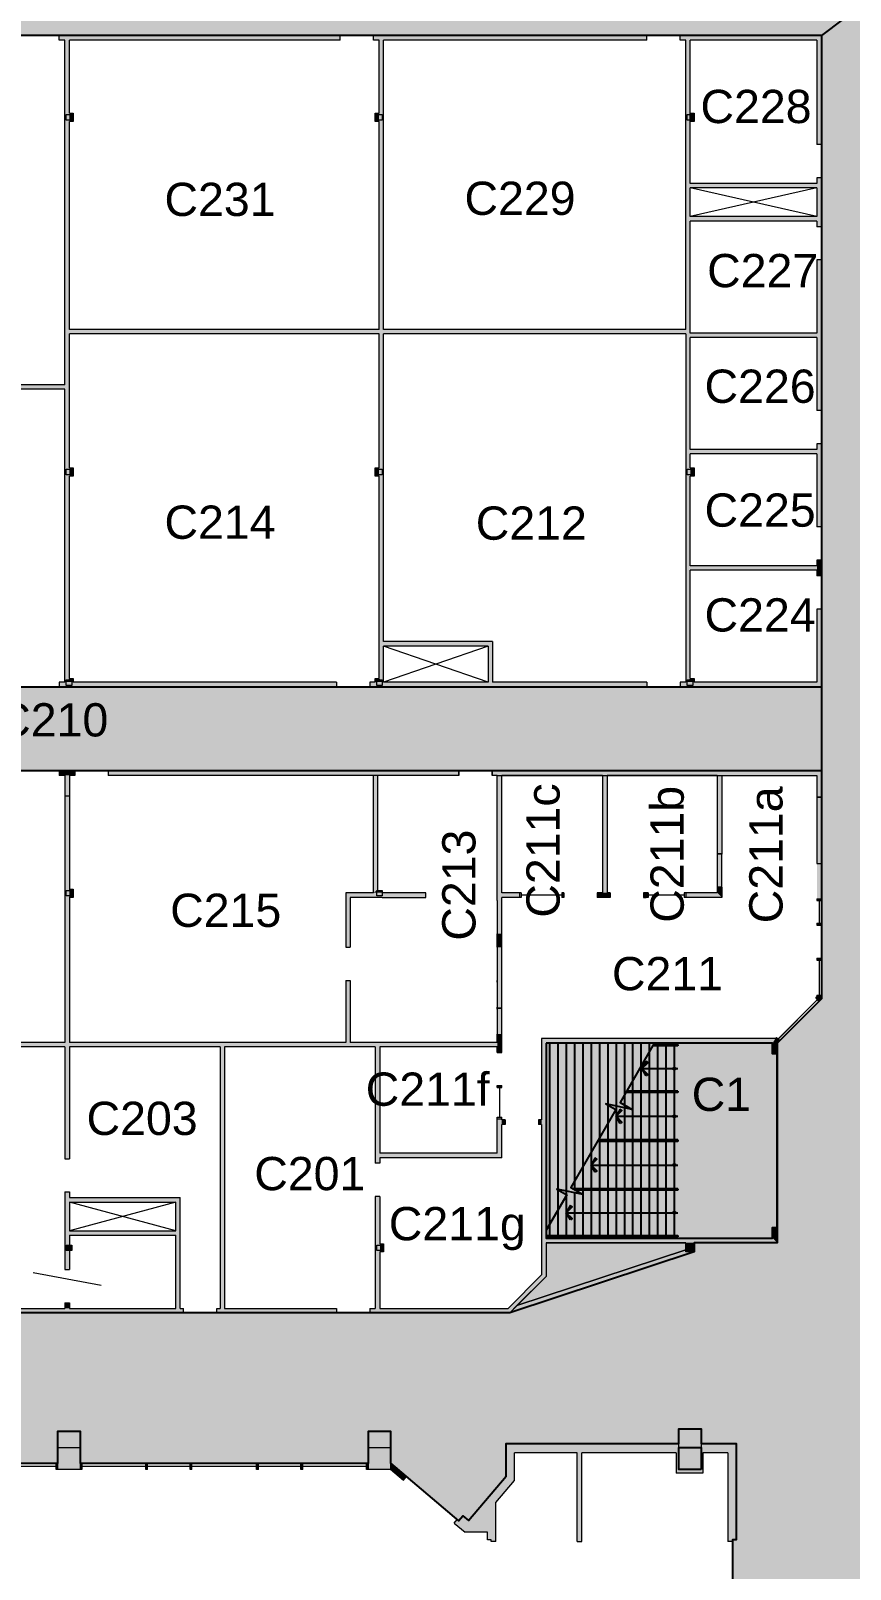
# Model space of a CAD drawing. Extents: x 674 to 9317, y -1087 to 3542.
# Drawn here: x 3270 to 4157, y 650 to 2316 of the extents above; entities that cross this region are included whole.
import ezdxf

# ---------------------------------------------------------------- set-up
doc = ezdxf.new("R2010")
doc.units = 0
doc.header["$LTSCALE"] = 0.004
doc.header["$MEASUREMENT"] = 0
for name, color, linetype in [('CORRIDOR HATCH', 253, 'CONTINUOUS'), ('SOLID', 7, 'CONTINUOUS'), ('STAIR', 252, 'CONTINUOUS')]:
    doc.layers.add(name, color=color, linetype=linetype)
doc.layers.add('Room Number', color=7, linetype='CONTINUOUS', lineweight=9)
doc.layers.add('WALL', color=7, linetype='CONTINUOUS', lineweight=0)
doc.styles.add('style1', font='arial.ttf')

msp = doc.modelspace()

# ---------------------------------------------------------------- hatches: boundary and pattern name
at = {"layer": 'CORRIDOR HATCH'}
h = msp.add_hatch(color=256, dxfattribs=at)
h.dxf.hatch_style = 1
h.paths.add_polyline_path([(2231.1, 2606.9), (2231.1, 2457.7), (2623.6, 2457.7), (2623.6, 2472.4), (2636.2, 2472.4), (2636.2, 2600.4), (2623.6, 2600.4), (2623.6, 2606.9)])
h.paths.add_polyline_path([(953.3, 1816.2), (958.8, 1818.6), (960.7, 1814.1), (993.8, 1828.3), (991.9, 1832.7), (1132.6, 1893), (1137.4, 1895), (1123.4, 1930.1), (1108.4, 1973.6), (936.2, 1973.6), (898, 1973.6), (916.1, 1909.4)])
h.paths.add_polyline_path([(1791.5, 1230.9), (1791.5, 1226), (1787.5, 1226), (1787.5, 1036.4), (1892.1, 1036.4), (1892.1, 1226), (1827.5, 1226), (1827.5, 1230.9)])
h.paths.add_polyline_path([(2220.7, 1025), (2220.7, 1003.4), (2225.1, 1003.4), (2225.1, 992.4), (2220.7, 992.4), (2220.7, 798.4), (2225.1, 798.4), (2225.1, 794), (2383.1, 794), (2383.1, 797.4), (2392.1, 797.4), (2392.1, 794), (2536.1, 794), (2536.1, 814.5), (2540.9, 814.5), (2540.9, 914.5), (2536.1, 914.5), (2536.1, 935), (2366.1, 935), (2366.1, 1025)])
h.paths.add_polyline_path([(3828, 1219.5), (3828, 1008.4), (4073.1, 1008.4), (4073.1, 1019.9), (4078, 1019.9), (4078, 1207.9), (4073.1, 1207.9), (4073.1, 1219.5)])
h.paths.add_polyline_path([(4403.6, 2785.9), (4403.6, 2617.9), (4655.6, 2617.9), (4655.6, 2659.9), (4667.6, 2659.9), (4667.6, 2731.9), (4655.6, 2731.9), (4655.6, 2785.9)])
h.paths.add_polyline_path([(5211.2, -706.1), (5211.2, -712.1), (5201.2, -712.1), (5201.2, -962.1), (5255.2, -962.1), (5255.2, -712.1), (5247.2, -712.1), (5247.2, -706.1)])
h.paths.add_polyline_path([(5585.6, 613.9), (5585.6, 601.9), (5401.6, 601.9), (5401.6, 437.9), (5663.6, 437.9), (5663.6, 601.9), (5657.6, 601.9), (5657.6, 613.9)])
edge = h.paths.add_edge_path()
edge.add_arc((5687.6, 1657.9), 71.8, 270, 450)
edge.add_line((5687.6, 1729.7), (5587.9, 1729.9))
edge.add_line((5587.9, 1729.9), (5587.9, 1727.3))
edge.add_line((5587.9, 1727.3), (5577.4, 1727.3))
edge.add_line((5577.4, 1727.3), (5577.4, 1725.8))
edge.add_line((5577.4, 1725.8), (5578.9, 1725.8))
edge.add_line((5578.9, 1725.8), (5578.9, 1659.9))
edge.add_line((5578.9, 1659.9), (5587.9, 1659.9))
edge.add_line((5587.9, 1659.9), (5587.9, 1585.9))
edge.add_line((5587.9, 1585.9), (5681.6, 1585.9))
edge.add_line((5681.6, 1585.9), (5687.6, 1586.1))
h.paths.add_polyline_path([(6335.6, 2785.9), (6335.6, 2617.9), (6527.6, 2617.9), (6527.6, 2605.9), (6599.6, 2605.9), (6599.6, 2617.9), (6605.6, 2617.9), (6605.6, 2785.9)])
h.paths.add_polyline_path([(7421.6, 613.9), (7421.6, 601.9), (7415.6, 601.9), (7415.6, 433.9), (7679.6, 433.9), (7679.6, 601.9), (7493.6, 601.9), (7493.6, 613.9)])
h.paths.add_polyline_path([(8765, 2446.3), (8765, 2440), (8757.8, 2440), (8757.8, 2403.5), (8765, 2403.5), (8765, 2203.3), (8920.7, 2203.3), (8920.7, 2446.3)])
h = msp.add_hatch(color=256, dxfattribs=at)
h.dxf.hatch_style = 1
h.paths.add_polyline_path([(2622, 2445), (2636.2, 2445), (2636.2, 2617.9), (2745.1, 2617.9), (2745.1, 2401.5), (2987.6, 2401.5), (2987.6, 2454.9), (3143.8, 2454.9), (3143.8, 2406.9), (4050.1, 2406.9), (4050.1, 2454.9), (4102.6, 2454.9), (4102.6, 2565.9), (4208.7, 2608.9), (4307.6, 2608.9), (4307.6, 2605.9), (4283.6, 2461.9), (4283.6, 2437.9), (4294.6, 2437.9), (4126, 2310.4), (2713.1, 2310.4), (2713.1, 1605.5), (4126, 1605.4), (4126, 1514.4), (2713.1, 1514.4), (2713.1, 1371.5), (2749.1, 1371.5), (2749.1, 1316.4), (2713.1, 1316.4), (2713.1, 1213.5), (2749.1, 1213.5), (2749.1, 1198.4), (2749.1, 1158.4), (2713.1, 1158.4), (2713.1, 927.5), (2651.6, 781.9), (2621.1, 781.9), (2621.1, 797.4), (2612.1, 797.4), (2612.1, 794), (2540.9, 794), (2540.9, 937.2), (2618.1, 993.4), (2621.1, 993.4), (2621.1, 1002.4), (2618.1, 1002.4), (2618.1, 1151.9), (2624.1, 1151.9), (2624.1, 1167.4), (2615.1, 1167.4), (2615.1, 1279.9), (2622, 1376.4)])
h = msp.add_hatch(color=256, dxfattribs=at)
h.dxf.hatch_style = 1
h.paths.add_polyline_path([(4294.6, 2437.9), (4126, 2310.4), (4126, 1374.8), (4126, 1267.5), (4078, 1219.5), (4078, 1207.9), (4078, 1003.5), (3988.1, 1003.5), (3988.1, 993.4), (3788.5, 927.5), (2713.1, 927.5), (2651.6, 781.9), (2651.6, 764.9), (2963.6, 764.9), (2963.6, 799.4), (2987.6, 799.4), (2987.6, 764.9), (3299.6, 764.9), (3299.6, 799.4), (3323.6, 799.4), (3323.6, 764.9), (3635.6, 764.9), (3635.6, 799.4), (3659.6, 799.4), (3659.6, 764.8), (3733.2, 702.4), (3737.7, 707.8), (3743.8, 702.6), (3784.6, 750.6), (3784.6, 785.9), (3971.6, 785.9), (3971.6, 801.9), (3995.6, 801.9), (3995.6, 785.9), (4033.6, 785.9), (4033.6, 681.9), (4029.6, 681.9), (4029.6, 613.9), (4067.6, 613.9), (4067.6, 610.9), (4211.6, 610.9), (4211.6, 613.9), (4316.6, 613.9), (4316.6, 757.9), (4307.6, 757.9), (4307.6, 781.9), (4294.6, 781.9), (4294.6, 1093.9), (4307.6, 1093.9), (4307.6, 1117.9), (4342.6, 1117.9), (4342.6, 1429.9), (4307.6, 1429.9), (4307.6, 1453.9), (4294.6, 1453.9), (4294.6, 1765.9), (4307.6, 1765.9), (4307.6, 1789.9), (4342.6, 1789.9), (4342.6, 2101.9), (4307.6, 2101.9), (4307.6, 2125.9), (4294.6, 2125.9)])
at = {"layer": 'SOLID'}
for points in [[(3733.4, 1514.4), (3354, 1514.4), (3354, 1509.5), (3641.1, 1509.5), (3733.4, 1509.5)], [(3697.6, 1382.4), (3650.6, 1382.4), (3650.6, 1378.9), (3644.6, 1378.9), (3644.6, 1384.9), (3646, 1384.9), (3646, 1509.5), (3641.1, 1509.5), (3641.1, 1382.3), (3611.1, 1382.3), (3611.1, 1323.4), (3616, 1323.4), (3616, 1377.4), (3650.6, 1377.4), (3697.6, 1377.4)], [(4125.9, 1514.4), (3769.4, 1514.4), (3769.4, 1509.5), (3775.1, 1509.5), (4018, 1509.5), (4018, 1509.5), (4121.2, 1509.5)], [(4126, 1486), (4121.1, 1486), (4121.1, 1414), (4126, 1414)], [(4018, 1424.3), (4013.1, 1424.3), (4013.1, 1388.3), (4018, 1388.3)], [(3780, 1373.9), (3775.1, 1373.9), (3775.1, 1337.9), (3780, 1337.9)], [(3936.3, 1382.3), (3933.3, 1382.3), (3933.3, 1377.4), (3936.3, 1377.4)], [(3780, 1323.4), (3775.1, 1323.4), (3775.1, 1287.4), (3780, 1287.4)], [(3979.1, 995.7), (3979.1, 1003.5), (3828, 1003.5), (3828, 967), (3796.4, 935.3)], [(3988.1, 993.4), (3979.1, 993.4), (3979.1, 995.7), (3796.4, 935.3), (3788.5, 927.5)], [(3995.6, 801.9), (3971.6, 801.9), (3971.6, 781.9), (3995.6, 781.9)], [(3323.6, 781.9), (3323.6, 799.4), (3299.6, 799.4), (3299.6, 781.9)], [(3659.6, 799.4), (3635.6, 799.4), (3635.6, 781.9), (3659.6, 781.9)], [(3773.6, 722.3), (3793.6, 745.9), (3793.6, 775.9), (3861.6, 775.9), (3861.6, 679.9), (3866.6, 679.9), (3866.6, 775.9), (3968.6, 775.9), (3968.6, 753.9), (3997.6, 753.9), (3997.6, 775.9), (4024.6, 775.9), (4024.6, 679.9), (4029.6, 679.9), (4029.6, 681.9), (4033.6, 681.9), (4033.6, 785.9), (3995.6, 785.9), (3995.6, 781.9), (3995.6, 757.9), (3971.6, 757.9), (3971.6, 781.9), (3971.6, 785.9), (3784.6, 785.9), (3784.6, 750.6), (3743.8, 702.6), (3737.7, 707.8), (3733.2, 702.4), (3731.7, 703.7), (3728.4, 699.9), (3740.2, 689.9), (3764.6, 689.9), (3764.6, 681.9), (3768.6, 681.9), (3768.6, 679.9), (3773.6, 679.9)], [(3659.6, 764.8), (3659.6, 758.3), (3673.5, 746.5), (3676.7, 750.3)]]:
    msp.add_hatch(color=256, dxfattribs=at).paths.add_polyline_path(points)
at = {"layer": 'WALL'}
msp.add_hatch(color=256, dxfattribs=at).paths.add_polyline_path([(3780, 1171.5), (3780, 1173.5), (3775.1, 1173.5), (3775.1, 1171.5)])

# ---------------------------------------------------------------- linework, layer by layer
at = {"layer": 'CORRIDOR HATCH'}
for points in [[(4294.6, 2437.9), (4126, 2310.4), (2713.1, 2310.4)], [(4294.6, 2437.9), (4126, 2310.4), (4126, 1374.8), (4126, 1267.5), (4078, 1219.5), (4078, 1207.9), (4078, 1003.5), (3988.1, 1003.5), (3988.1, 993.4), (3788.5, 927.5), (2713.1, 927.5)], [(2713.1, 1605.5), (4126, 1605.4), (4126, 1514.4), (2713.1, 1514.4)], [(2987.6, 764.9), (3299.6, 764.9), (3299.6, 799.4), (3323.6, 799.4), (3323.6, 764.9), (3635.6, 764.9), (3635.6, 799.4), (3659.6, 799.4), (3659.6, 764.8), (3733.2, 702.4), (3737.7, 707.8), (3743.8, 702.6), (3784.6, 750.6), (3784.6, 785.9), (3971.6, 785.9), (3971.6, 801.9), (3995.6, 801.9), (3995.6, 785.9), (4033.6, 785.9), (4033.6, 681.9), (4029.6, 681.9), (4029.6, 613.9)]]:
    msp.add_lwpolyline(points, dxfattribs=at)
msp.add_lwpolyline([(3828, 1219.5), (3828, 1008.4), (4073.1, 1008.4), (4073.1, 1019.9), (4078, 1019.9), (4078, 1207.9), (4073.1, 1207.9), (4073.1, 1219.5)], close=True, dxfattribs=at)
at = {"layer": 'Room Number'}
msp.add_lwpolyline([(3346.5, 957), (3272.7, 971)], dxfattribs=at)
at = {"layer": 'SOLID'}
msp.add_line((3936.3, 1382.3), (3936.3, 1377.4), dxfattribs=at)
msp.add_lwpolyline([(3995.6, 757.9), (3971.6, 757.9), (3971.6, 781.9), (3995.6, 781.9)], close=True, dxfattribs=at)
for points in [[(3301.1, 2310.4), (3605.1, 2310.4), (3301.1, 2305.5), (3605.1, 2305.5)], [(3307.1, 2305.5), (3312, 2305.5), (3307.1, 1610.4), (3312, 1614.4)], [(3641.1, 2310.4), (3641.1, 2305.5), (3937.1, 2310.4), (3937.1, 2305.5)], [(3647.1, 2305.5), (3652, 2305.5), (3647.1, 1992.4), (3651.9, 1992.4)], [(3973.1, 2310.4), (3973.1, 2305.5), (4126, 2310.4), (4121.1, 2305.5)], [(3979.1, 2305.5), (3984, 2305.5), (3979.1, 1610.4), (3984, 1614.4)], [(4126, 2310.4), (4121.1, 2305.5), (4126, 2192.4), (4121.1, 2192.4)], [(3312, 2226.4), (3316.1, 2226.4), (3312, 2217.4), (3316.1, 2217.4)], [(3643.1, 2226.4), (3647.1, 2226.4), (3643.1, 2217.4), (3647.1, 2217.4)], [(3983.9, 2226.4), (3988.1, 2226.4), (3983.9, 2217.4), (3988.1, 2217.4)], [(3984, 2150.4), (3984, 2145.5), (4121.1, 2150.4), (4121.1, 2145.5)], [(4121.1, 2156.4), (4126, 2156.4), (4121.1, 2103.5), (4126, 2103.5)], [(3984, 2114.4), (3984, 2109.5), (4121.1, 2114.4), (4121.1, 2109.5)], [(4121.1, 2067.5), (4126, 2067.5), (4121.1, 1904.4), (4126, 1904.4)], [(3312, 1992.4), (3312, 1987.5), (3647.1, 1992.4), (3647.1, 1987.5)], [(3647.1, 1992.4), (3647.1, 1987.5), (3979.1, 1992.4), (3979.1, 1987.5)], [(3647.1, 1987.5), (3652, 1987.5), (3647.1, 1614.4), (3652, 1610.4)], [(3984, 1988.4), (3984, 1983.5), (4121.1, 1988.4), (4121.1, 1983.5)], [(2980, 1932.4), (3307.1, 1932.4), (2980, 1927.5), (3307.1, 1927.5)], [(4121.1, 1868.4), (4126, 1868.4), (4121.1, 1778.4), (4126, 1778.4)], [(3984, 1862.4), (3984, 1857.5), (4121.1, 1862.4), (4121.1, 1857.5)], [(3312, 1842.4), (3316.1, 1842.4), (3312, 1833.4), (3316.1, 1833.4)], [(3643.1, 1833.4), (3643.1, 1842.4), (3647.1, 1833.4), (3647.1, 1842.4)], [(3984, 1842.4), (3988.1, 1842.4), (3984, 1833.4), (3988.1, 1833.4)], [(3984, 1736.4), (3984, 1731.5), (4121.1, 1736.4), (4121.1, 1731.5)], [(4121.1, 1742.4), (4126, 1742.4), (4121.1, 1725.5), (4126, 1725.5)], [(4121.1, 1610.4), (4126, 1605.5), (4121.1, 1689.5), (4126, 1689.5)], [(3652, 1654.4), (3652, 1649.5), (3770, 1654.4), (3765.1, 1649.5)], [(3770, 1654.4), (3765.1, 1649.5), (3770, 1610.4), (3765.1, 1610.4)], [(3301.1, 1610.4), (3301.1, 1605.5), (3601.1, 1610.4), (3601.1, 1605.5)], [(3307.1, 1610.4), (3312, 1614.4), (3316.1, 1610.4), (3316.1, 1614.4)], [(3637.1, 1610.4), (3637.1, 1605.5), (3937.1, 1610.4), (3937.1, 1605.5)], [(3643.1, 1614.4), (3647.1, 1614.4), (3643.1, 1610.4), (3652, 1610.4)], [(3973.1, 1610.4), (3973.1, 1605.5), (4121.1, 1610.4), (4126, 1605.5)], [(3979.1, 1610.4), (3984, 1614.4), (3988.1, 1610.4), (3988.1, 1614.4)], [(3301.1, 1514.4), (3318, 1514.4), (3301.1, 1509.5), (3318, 1509.5)], [(3307.1, 1509.5), (3312, 1509.5), (3307.1, 1220.4), (3312, 1220.4)], [(3641.1, 1509.5), (3646, 1509.5), (3641.1, 1382.3), (3646, 1384.9)], [(3775.1, 1509.5), (3780, 1509.5), (3775.1, 1373.9), (3780, 1373.9)], [(3889.1, 1382.3), (3894, 1382.3), (3889.1, 1509.5), (3894, 1509.5)], [(4013.1, 1509.5), (4018, 1509.5), (4013.1, 1424.3), (4018, 1424.3)], [(4013.1, 1509.5), (4018, 1509.5), (4013.1, 1424.4), (4018, 1424.4)], [(4121.1, 1486), (4126, 1486), (4121.1, 1509.5), (4126, 1514.4)], [(4121.1, 1414), (4126, 1414), (4121.1, 1375.8), (4126, 1375.8)], [(3311.9, 1386.4), (3316.1, 1386.4), (3312, 1377.4), (3316.1, 1377.4)], [(3650.6, 1382.3), (3650.6, 1384.9), (3641.1, 1382.3), (3644.6, 1384.9)], [(4013.1, 1388.3), (4018, 1388.3), (4013.1, 1382.3), (4018, 1377.4)], [(3611.1, 1382.3), (3616, 1377.4), (3650.6, 1382.3), (3650.6, 1377.4)], [(3611.1, 1323.4), (3616, 1323.4), (3611.1, 1382.3), (3616, 1377.4)], [(3780, 1382.3), (3801.1, 1382.3), (3780, 1377.4), (3801.1, 1377.4)], [(3845.1, 1382.3), (3847.1, 1382.3), (3845.1, 1377.4), (3847.1, 1377.4)], [(3883.1, 1382.3), (3883.1, 1377.4), (3897.3, 1382.3), (3897.3, 1377.4)], [(3936.3, 1382.3), (3938.3, 1382.3), (3936.3, 1377.4), (3938.3, 1377.4)], [(3977.3, 1382.3), (3977.3, 1377.4), (4013.1, 1382.3), (4018, 1377.4)], [(3775.1, 1337.9), (3780, 1337.9), (3775.1, 1323.4), (3780, 1323.4)], [(3611.1, 1220.4), (3616, 1220.4), (3611.1, 1287.4), (3616, 1287.4)], [(3775.1, 1287.4), (3780, 1287.4), (3775.1, 1229.4), (3780, 1229.4)], [(3775.1, 1258.4), (3780, 1258.4), (3775.1, 1256.4), (3780, 1256.4)], [(2980, 1220.4), (2980, 1215.5), (3775.1, 1220.4), (3775.1, 1215.5)], [(3775.1, 1229.4), (3780, 1229.4), (3775.1, 1209.5), (3780, 1209.5)], [(3823.1, 968.6), (3828, 967), (3823.1, 1224.4), (3828, 1219.5)], [(3823.1, 1224.4), (3828, 1219.5), (4076, 1224.4), (4073.1, 1219.5)], [(4076, 1224.4), (4077.4, 1225.8), (4073.1, 1219.5)], [(4073.1, 1219.5), (4078, 1219.5), (4077.4, 1225.8), (4080.8, 1222.3)], [(4076, 1224.4), (4077.4, 1225.8), (4073.1, 1219.5)], [(4073.1, 1219.5), (4078, 1219.5), (4077.4, 1225.8), (4080.8, 1222.4)], [(4073.1, 1207.9), (4078, 1207.9), (4073.1, 1219.5), (4078, 1219.5)], [(4073.1, 1207.9), (4078, 1207.9), (4073.1, 1219.5), (4078, 1219.5)], [(3307.1, 1215.5), (3312, 1215.5), (3307.1, 1094.4), (3312, 1094.4)], [(3475.1, 1215.5), (3480, 1215.5), (3475.1, 932.4), (3480, 932.4)], [(3643.1, 1215.5), (3648, 1215.5), (3643.1, 1089.5), (3648, 1089.5)], [(3775.1, 1100.4), (3780, 1095.5), (3775.1, 1139.5), (3780, 1139.5)], [(3780, 1136.4), (3783.6, 1136.4), (3780, 1131.5), (3783.6, 1131.5)], [(3819.6, 1136.4), (3823.1, 1136.4), (3819.6, 1131.5), (3823.1, 1131.5)], [(3648, 1100.4), (3648, 1095.5), (3775.1, 1100.4), (3780, 1095.5)], [(3307.1, 1058.4), (3312, 1058.4), (3307.1, 974.4), (3312, 974.4)], [(3427.1, 1047.5), (3432, 1052.4), (3312, 1047.5), (3312, 1052.4)], [(3427.1, 932.4), (3432, 932.4), (3427.1, 1047.5), (3432, 1052.4)], [(3643.1, 1053.5), (3648, 1053.5), (3643.1, 932.4), (3648, 932.4)], [(3312, 1011.5), (3427.1, 1011.5), (3312, 1016.4), (3427.1, 1016.4)], [(4073.1, 1008.4), (4078, 1003.5), (4073.1, 1019.9), (4078, 1019.9)], [(3308.6, 1000.9), (3314.6, 1000.9), (3308.6, 994.9), (3314.6, 994.9)], [(3648, 1002.4), (3652.1, 1002.4), (3648, 993.4), (3652.1, 993.4)], [(3828, 1008.4), (3828, 1003.5), (4073.1, 1008.4), (4078, 1003.5)], [(3979.1, 1003.5), (3988.1, 1003.5), (3979.1, 993.4), (3988.1, 993.4)], [(3786.8, 932.4), (3788.5, 927.5), (3823.1, 968.6), (3828, 967)], [(3307.1, 938.4), (3312, 938.4), (3307.1, 932.4), (3312, 932.4)], [(3028, 932.4), (3028, 927.5), (3435.6, 932.4), (3435.6, 927.5)], [(3471.6, 932.4), (3471.6, 927.5), (3601.1, 932.4), (3601.1, 927.5)], [(3637.1, 932.4), (3637.1, 927.5), (3786.8, 932.4), (3788.5, 927.5)], [(3299.6, 781.9), (3323.6, 781.9), (3299.6, 757.9), (3323.6, 757.9)], [(3635.6, 781.9), (3659.6, 781.9), (3635.6, 757.9), (3659.6, 757.9)], [(3971.6, 781.9), (3995.6, 781.9), (3971.6, 757.9), (3995.6, 757.9)], [(3297.6, 764.9), (3299.6, 764.9), (3297.6, 757.9), (3299.6, 757.9)], [(3323.6, 764.9), (3325.6, 764.9), (3323.6, 757.9), (3325.6, 757.9)], [(3394.6, 764.9), (3396.6, 764.9), (3394.6, 757.9), (3396.6, 757.9)], [(3442.6, 764.9), (3444.6, 764.9), (3442.6, 757.9), (3444.6, 757.9)], [(3514.6, 764.9), (3516.6, 764.9), (3514.6, 757.9), (3516.6, 757.9)], [(3562.6, 764.9), (3564.6, 764.9), (3562.6, 757.9), (3564.6, 757.9)], [(3633.6, 764.9), (3635.6, 764.9), (3633.6, 757.9), (3635.6, 757.9)]]:
    msp.add_solid(points, dxfattribs=at)
at = {"layer": 'STAIR'}
for p, q in [((3831.6, 1219.5), (3831.6, 1023.1)), ((3840.6, 1219.5), (3840.6, 1038.7)), ((3849.6, 1219.5), (3849.6, 1059.4)), ((3858.6, 1219.5), (3858.6, 1069.9)), ((3867.6, 1219.5), (3867.6, 1085.4)), ((3876.6, 1219.5), (3876.6, 1101)), ((3885.6, 1219.5), (3885.6, 1116.6)), ((3894.6, 1219.5), (3894.6, 1132.2)), ((3903.6, 1219.5), (3903.6, 1151.5)), ((3912.6, 1219.5), (3912.6, 1163.4)), ((3921.6, 1219.5), (3921.6, 1179)), ((3930.6, 1219.5), (3930.6, 1194.6)), ((3930.6, 1219.5), (3930.6, 1194.6)), ((3939.6, 1219.5), (3939.6, 1210.1)), ((3939.6, 1219.5), (3939.6, 1210.2)), ((3970.6, 1216.5), (3943.2, 1216.5)), ((3970.6, 1216.5), (3943.2, 1216.5)), ((3970.6, 1218), (3944.1, 1218)), ((3970.6, 1218), (3944.1, 1218)), ((3948.6, 1219.5), (3948.6, 1218)), ((3948.6, 1219.5), (3948.6, 1218)), ((3948.6, 1216.5), (3948.6, 1167.5)), ((3957.6, 1219.5), (3957.6, 1218)), ((3957.6, 1219.5), (3957.6, 1218)), ((3957.6, 1216.5), (3957.6, 1167.5)), ((3966.6, 1219.5), (3966.6, 1218)), ((3966.6, 1219.5), (3966.6, 1218)), ((3966.6, 1216.5), (3966.6, 1167.5)), ((3970.6, 1218), (3970.6, 1216.5)), ((3970.6, 1218), (3970.6, 1216.5)), ((3939.6, 1210.1), (3939.6, 1167.5)), ((3930.6, 1194.6), (3930.6, 1167.5)), ((3931.7, 1192), (3970.6, 1192)), ((3931.7, 1192), (3970.6, 1192)), ((3970.6, 1167.5), (3914.9, 1167.5)), ((3921.6, 1179), (3921.6, 1167.5)), ((3970.6, 1167.5), (3970.6, 1166)), ((3903.6, 1151.5), (3903.6, 1114.7)), ((3912.6, 1163.4), (3912.6, 1114.7)), ((3970.6, 1166), (3914, 1166)), ((3921.6, 1166), (3921.6, 1114.7)), ((3930.6, 1166), (3930.6, 1114.7)), ((3939.6, 1166), (3939.6, 1114.7)), ((3948.6, 1166), (3948.6, 1114.7)), ((3957.6, 1166), (3957.6, 1114.7)), ((3966.6, 1166), (3966.6, 1114.7)), ((3903.6, 1140.3), (3970.6, 1140.3)), ((3885.6, 1116.6), (3885.6, 1114.7)), ((3894.6, 1132.2), (3894.6, 1114.7)), ((3876.6, 1101), (3876.6, 1061.9)), ((3970.6, 1113.2), (3883.6, 1113.2)), ((3970.6, 1114.7), (3884.4, 1114.7)), ((3885.6, 1113.2), (3885.6, 1061.9)), ((3894.6, 1113.2), (3894.6, 1061.9)), ((3903.6, 1113.2), (3903.6, 1061.9)), ((3912.6, 1113.2), (3912.6, 1061.9)), ((3921.6, 1113.2), (3921.6, 1061.9)), ((3930.6, 1113.2), (3930.6, 1061.9)), ((3939.6, 1113.2), (3939.6, 1061.9)), ((3948.6, 1113.2), (3948.6, 1061.9)), ((3957.6, 1113.2), (3957.6, 1061.9)), ((3966.6, 1113.2), (3966.6, 1061.9)), ((3970.6, 1114.7), (3970.6, 1113.2)), ((3867.6, 1085.4), (3867.6, 1061.9)), ((3876.6, 1087.5), (3970.6, 1087.5)), ((3858.6, 1069.9), (3858.6, 1061.9)), ((3849.6, 1059.4), (3849.6, 1011.4)), ((3970.6, 1061.9), (3856.9, 1061.9)), ((3858.6, 1057.5), (3858.6, 1011.4)), ((3970.6, 1060.4), (3859.5, 1060.4)), ((3867.6, 1060.4), (3867.6, 1011.4)), ((3876.6, 1060.4), (3876.6, 1011.4)), ((3885.6, 1060.4), (3885.6, 1011.4)), ((3894.6, 1060.4), (3894.6, 1011.4)), ((3903.6, 1060.4), (3903.6, 1011.4)), ((3912.6, 1060.4), (3912.6, 1011.4)), ((3921.6, 1060.4), (3921.6, 1011.4)), ((3930.6, 1060.4), (3930.6, 1011.4)), ((3939.6, 1060.4), (3939.6, 1011.4)), ((3948.6, 1060.4), (3948.6, 1011.4)), ((3957.6, 1060.4), (3957.6, 1011.4)), ((3966.6, 1060.4), (3966.6, 1011.4)), ((3970.6, 1061.9), (3970.6, 1060.4)), ((3840.6, 1038.7), (3840.6, 1011.4)), ((3849.8, 1035.9), (3970.6, 1035.9)), ((3831.6, 1023.1), (3831.6, 1011.4)), ((3828, 1011.4), (3970.6, 1011.4)), ((3828, 1009.9), (3970.6, 1009.9)), ((3831.6, 1009.9), (3831.6, 1008.4)), ((3840.6, 1009.9), (3840.6, 1008.4)), ((3849.6, 1009.9), (3849.6, 1008.4)), ((3858.6, 1009.9), (3858.6, 1008.4)), ((3867.6, 1009.9), (3867.6, 1008.4)), ((3876.6, 1009.9), (3876.6, 1008.4)), ((3885.6, 1009.9), (3885.6, 1008.4)), ((3894.6, 1009.9), (3894.6, 1008.4)), ((3903.6, 1009.9), (3903.6, 1008.4)), ((3912.6, 1009.9), (3912.6, 1008.4)), ((3921.6, 1009.9), (3921.6, 1008.4)), ((3930.6, 1009.9), (3930.6, 1008.4)), ((3939.6, 1009.9), (3939.6, 1008.4)), ((3948.6, 1009.9), (3948.6, 1008.4)), ((3957.6, 1009.9), (3957.6, 1008.4)), ((3966.6, 1009.9), (3966.6, 1008.4)), ((3970.6, 1011.4), (3970.6, 1009.9))]:
    msp.add_line(p, q, dxfattribs=at)
msp.add_lwpolyline([(3944.9, 1219.5), (3908, 1155.4), (3921.2, 1147.8), (3892.7, 1153.8), (3903.4, 1147.6), (3854.7, 1063.1), (3867.9, 1055.5), (3839.5, 1061.5), (3850.2, 1055.3), (3828, 1016.9)], dxfattribs=at)
for points in [[(3936.2, 1199.8), (3931.7, 1192), (3938.1, 1198.3)], [(3936.2, 1199.8), (3931.7, 1192), (3938.1, 1198.4)], [(3936.2, 1184.2), (3931.7, 1192), (3938.1, 1185.6)], [(3908.1, 1148.1), (3903.6, 1140.3), (3909.9, 1146.7)], [(3908.1, 1132.5), (3903.6, 1140.3), (3909.9, 1133.9)], [(3881.1, 1095.3), (3876.6, 1087.5), (3883, 1093.9)], [(3881.1, 1079.7), (3876.6, 1087.5), (3883, 1081.2)], [(3854.3, 1043.7), (3849.8, 1035.9), (3856.2, 1042.2)], [(3854.3, 1028.1), (3849.8, 1035.9), (3856.2, 1029.5)]]:
    msp.add_lwpolyline(points, close=True, dxfattribs=at)
for centre in [(3966.6, 1192), (3966.6, 1140.3), (3966.6, 1087.5), (3966.6, 1035.9)]:
    msp.add_circle(centre, 1.22, dxfattribs=at)
at = {"layer": 'WALL'}
for p, q in [((3605.1, 2310.4), (3301.1, 2310.4)), ((3301.1, 2305.5), (3301.1, 2310.4)), ((3307.1, 2305.5), (3301.1, 2305.5)), ((3307.1, 1932.4), (3307.1, 2305.5)), ((3312, 2226.4), (3312, 2305.5)), ((3605.1, 2305.5), (3312, 2305.5)), ((3605.1, 2305.5), (3605.1, 2310.4)), ((3937.1, 2310.4), (3641.1, 2310.4)), ((3641.1, 2305.5), (3641.1, 2310.4)), ((3647.1, 2305.5), (3641.1, 2305.5)), ((3647.1, 2226.4), (3647.1, 2305.5)), ((3652, 1992.4), (3652, 2305.5)), ((3937.1, 2305.5), (3652, 2305.5)), ((3937.1, 2305.5), (3937.1, 2310.4)), ((4126, 2310.4), (3973.1, 2310.4)), ((3973.1, 2305.5), (3973.1, 2310.4)), ((3979.1, 2305.5), (3973.1, 2305.5)), ((3979.1, 1992.4), (3979.1, 2305.5)), ((3984, 2150.4), (3984, 2305.5)), ((4121.1, 2305.5), (3984, 2305.5)), ((4121.1, 2305.5), (4121.1, 2192.4)), ((4126, 2310.4), (4126, 2192.4)), ((3312, 2226.4), (3316.1, 2226.4)), ((3312, 1992.4), (3312, 2217.4)), ((3316.1, 2217.4), (3312, 2217.4)), ((3316.1, 2226.4), (3316.1, 2217.4)), ((3643.1, 2226.4), (3647.1, 2226.4)), ((3643.1, 2217.4), (3643.1, 2226.4)), ((3647.1, 2217.4), (3643.1, 2217.4)), ((3647.1, 1992.4), (3647.1, 2217.4)), ((4126, 2192.4), (4121.1, 2192.4)), ((4121.1, 2150.4), (3984, 2150.4)), ((4121.1, 2156.4), (4121.1, 2150.4)), ((4126, 2156.4), (4121.1, 2156.4)), ((4126, 2156.4), (4126, 2103.5)), ((4121.1, 2114.4), (3984, 2145.5)), ((4121.1, 2145.5), (3984, 2114.4)), ((4121.1, 2145.5), (3984, 2145.5)), ((3984, 2114.4), (3984, 2145.5)), ((4121.1, 2145.5), (4121.1, 2114.4)), ((4121.1, 2114.4), (3984, 2114.4)), ((3984, 1988.4), (3984, 2109.5)), ((4121.1, 2109.5), (3984, 2109.5)), ((4121.1, 2109.5), (4121.1, 2103.5)), ((4126, 2103.5), (4121.1, 2103.5)), ((4121.1, 2067.5), (4121.1, 1988.4)), ((4126, 2067.5), (4121.1, 2067.5)), ((4126, 2067.5), (4126, 1904.4)), ((3647.1, 1992.4), (3312, 1992.4)), ((3312, 1842.4), (3312, 1987.5)), ((3647.1, 1987.5), (3312, 1987.5)), ((3647.1, 1842.4), (3647.1, 1987.5)), ((3979.1, 1992.4), (3651.9, 1992.4)), ((3979.1, 1987.5), (3651.9, 1987.5)), ((3652, 1654.4), (3652, 1987.5)), ((3979.1, 1987.5), (3979.1, 1610.4)), ((4121.1, 1988.4), (3984, 1988.4)), ((3984, 1862.4), (3984, 1983.5)), ((4121.1, 1983.5), (3984, 1983.5)), ((4121.1, 1983.5), (4121.1, 1904.4)), ((3307.1, 1932.4), (2980, 1932.4)), ((3307.1, 1927.5), (2980, 1927.5)), ((3307.1, 1610.4), (3307.1, 1927.5)), ((4126, 1904.4), (4121.1, 1904.4)), ((4121.1, 1868.4), (4121.1, 1862.4)), ((4126, 1868.4), (4121.1, 1868.4)), ((4126, 1868.4), (4126, 1778.4)), ((4121.1, 1862.4), (3984, 1862.4)), ((3984, 1842.4), (3984, 1857.5)), ((4121.1, 1857.5), (3984, 1857.5)), ((4121.1, 1857.5), (4121.1, 1778.4)), ((3312, 1842.4), (3316.1, 1842.4)), ((3312, 1614.4), (3312, 1833.4)), ((3316.1, 1833.4), (3312, 1833.4)), ((3316.1, 1842.4), (3316.1, 1833.4)), ((3643.1, 1842.4), (3647.1, 1842.4)), ((3643.1, 1833.4), (3643.1, 1842.4)), ((3647.1, 1833.4), (3643.1, 1833.4)), ((3647.1, 1614.4), (3647.1, 1833.4)), ((3984, 1842.4), (3988.1, 1842.4)), ((3988.1, 1833.4), (3984, 1833.4)), ((3984, 1736.4), (3984, 1833.4)), ((3988.1, 1842.4), (3988.1, 1833.4)), ((4126, 1778.4), (4121.1, 1778.4)), ((4121.1, 1736.4), (3984, 1736.4)), ((4121.1, 1742.4), (4121.1, 1736.4)), ((4126, 1742.4), (4121.1, 1742.4)), ((4126, 1742.4), (4126, 1725.5)), ((3984, 1614.4), (3984, 1731.5)), ((4121.1, 1731.5), (3984, 1731.5)), ((4121.1, 1731.5), (4121.1, 1725.5)), ((4126, 1725.5), (4121.1, 1725.5)), ((4121.1, 1689.5), (4121.1, 1610.3)), ((4126, 1689.5), (4121.1, 1689.5)), ((4126, 1689.5), (4126, 1605.4)), ((3770, 1654.4), (3652, 1654.4)), ((3765.1, 1610.4), (3652, 1649.5)), ((3765.1, 1649.5), (3652, 1610.4)), ((3652, 1610.4), (3652, 1649.5)), ((3765.1, 1649.5), (3652, 1649.5)), ((3765.1, 1649.5), (3765.1, 1610.4)), ((3770, 1654.4), (3770, 1610.4)), ((3307.1, 1610.4), (3301.1, 1610.4)), ((3301.1, 1610.4), (3301.1, 1605.5)), ((3601.1, 1605.5), (3301.1, 1605.5)), ((3312, 1614.4), (3316.1, 1614.4)), ((3316.1, 1614.4), (3316.1, 1610.4)), ((3601.1, 1610.4), (3316.1, 1610.4)), ((3601.1, 1610.4), (3601.1, 1605.5)), ((3643.1, 1610.4), (3637.1, 1610.4)), ((3637.1, 1610.4), (3637.1, 1605.5)), ((3937.1, 1605.5), (3637.1, 1605.5)), ((3643.1, 1614.4), (3647.1, 1614.4)), ((3643.1, 1610.4), (3643.1, 1614.4)), ((3765.1, 1610.4), (3652, 1610.4)), ((3937.1, 1610.4), (3770, 1610.4)), ((3937.1, 1610.4), (3937.1, 1605.5)), ((3979.1, 1610.4), (3973.1, 1610.4)), ((3973.1, 1610.4), (3973.1, 1605.5)), ((4126, 1605.5), (3973.1, 1605.5)), ((3984, 1614.4), (3988.1, 1614.4)), ((3988.1, 1614.4), (3988.1, 1610.4)), ((4121.1, 1610.4), (3988.1, 1610.4)), ((3301.1, 1514.4), (3301.1, 1509.5)), ((3318, 1514.4), (3301.1, 1514.4)), ((3307.1, 1509.5), (3301.1, 1509.5)), ((3307.1, 1509.5), (3307.1, 1220.4)), ((3312, 1509.5), (3312, 1386.4)), ((3318, 1509.5), (3312, 1509.5)), ((3318, 1514.4), (3318, 1509.5)), ((3641.1, 1509.5), (3353.9, 1509.5)), ((3733.4, 1514.4), (3354, 1514.4)), ((3354, 1514.4), (3354, 1509.5)), ((3641.1, 1382.3), (3641.1, 1509.5)), ((3733.4, 1509.5), (3641.1, 1509.5)), ((3646, 1384.9), (3646, 1509.5)), ((3733.4, 1509.5), (3733.4, 1514.4)), ((3733.4, 1514.4), (3733.4, 1509.5)), ((4126, 1514.4), (3769.4, 1514.4)), ((3769.4, 1509.5), (3769.4, 1514.4)), ((3769.4, 1514.4), (3769.4, 1509.5)), ((3775.1, 1509.5), (3769.4, 1509.5)), ((3775.1, 1373.9), (3775.1, 1509.5)), ((3775.1, 1509.5), (4121.1, 1509.5)), ((3780, 1382.3), (3780, 1509.5)), ((3889.1, 1509.5), (3780, 1509.5)), ((3889.1, 1509.5), (3889.1, 1382.3)), ((3894, 1509.5), (3894, 1382.3)), ((4013.1, 1509.5), (3894, 1509.5)), ((4013.1, 1509.5), (4013.1, 1424.3)), ((4013.1, 1509.5), (4013.1, 1424.4)), ((4018, 1509.5), (4018, 1424.3)), ((4121.1, 1509.5), (4121.1, 1486)), ((4126, 1514.4), (4126, 1486)), ((3312, 1487), (3307.1, 1487)), ((4121.1, 1486), (4126, 1486)), ((4121.1, 1486), (4126, 1486)), ((4126, 1486), (4121.1, 1486)), ((4121.1, 1486), (4121.1, 1414)), ((4126, 1414), (4126, 1486)), ((4018, 1424.4), (4013.1, 1424.4)), ((4018, 1424.4), (4013.1, 1424.3)), ((4018, 1424.3), (4013.1, 1424.3)), ((4013.1, 1424.3), (4013.1, 1388.3)), ((4018, 1388.3), (4018, 1424.4)), ((4121.1, 1414), (4126, 1414)), ((4121.1, 1414), (4126, 1414)), ((4126, 1414), (4126, 1375.8)), ((4013.1, 1388.3), (4013.1, 1382.3)), ((4018, 1388.3), (4013.1, 1388.3)), ((4018, 1388.3), (4013.1, 1388.3)), ((4013.1, 1387.9), (4013.1, 1382.3)), ((4018, 1388.3), (4018, 1377.4)), ((3312, 1377.4), (3312, 1220.4)), ((3641.1, 1382.3), (3611.1, 1382.3)), ((3611.1, 1382.3), (3611.1, 1323.4)), ((3650.6, 1377.4), (3616, 1377.4)), ((3616, 1377.4), (3616, 1323.4)), ((3697.6, 1382.4), (3650.6, 1382.4)), ((3650.6, 1382.3), (3650.6, 1382.3)), ((3650.6, 1377.4), (3697.6, 1377.4)), ((3697.6, 1377.4), (3697.6, 1382.4)), ((3775.1, 1373.9), (3775.1, 1337.9)), ((3799.1, 1382.3), (3780, 1382.3)), ((3799.1, 1377.4), (3780, 1377.4)), ((3780, 1373.9), (3780, 1377.4)), ((3780, 1337.9), (3780, 1373.9)), ((3801.1, 1382.3), (3799.1, 1382.3)), ((3799.1, 1382.3), (3799.1, 1377.4)), ((3801.1, 1377.4), (3799.1, 1377.4)), ((3801.1, 1382.3), (3801.1, 1377.4)), ((3845.1, 1379.9), (3801.1, 1379.9)), ((3845.1, 1382.3), (3845.1, 1377.4)), ((3847.1, 1382.3), (3845.1, 1382.3)), ((3847.1, 1377.4), (3845.1, 1377.4)), ((3847.1, 1382.3), (3847.1, 1377.4)), ((3889.1, 1382.3), (3883.1, 1382.3)), ((3883.1, 1382.3), (3883.1, 1377.4)), ((3895.3, 1377.4), (3883.1, 1377.4)), ((3895.3, 1382.3), (3894, 1382.3)), ((3897.3, 1382.3), (3895.3, 1382.3)), ((3895.3, 1382.3), (3895.3, 1377.4)), ((3897.3, 1377.4), (3895.3, 1377.4)), ((3897.3, 1382.3), (3897.3, 1377.4)), ((3938.3, 1382.3), (3933.3, 1382.3)), ((3933.3, 1382.3), (3933.3, 1377.4)), ((3933.3, 1377.4), (3936.3, 1377.4)), ((3938.3, 1377.4), (3936.3, 1377.4)), ((3938.3, 1382.3), (3938.3, 1377.4)), ((3977.3, 1379.9), (3938.3, 1379.9)), ((3979.3, 1382.3), (3977.3, 1382.3)), ((3977.3, 1382.3), (3977.3, 1377.4)), ((3979.3, 1377.4), (3977.3, 1377.4)), ((3979.3, 1382.3), (3979.3, 1377.4)), ((4013.1, 1382.3), (3979.3, 1382.3)), ((4018, 1377.4), (3979.3, 1377.4)), ((4121.1, 1375.8), (4126, 1375.8)), ((4121.1, 1375.8), (4121.1, 1373.8)), ((4121.1, 1373.8), (4126, 1373.8)), ((4123.6, 1373.8), (4123.6, 1353.8)), ((4123.6, 1369.4), (4123.6, 1349.4)), ((4126, 1375.8), (4126, 1373.8)), ((4121.1, 1349.4), (4121.1, 1347.4)), ((4121.1, 1349.4), (4126, 1349.4)), ((4126, 1349.4), (4126, 1347.4)), ((3775.1, 1329.4), (3775.1, 1337.9)), ((3780, 1323.4), (3780, 1337.9)), ((4121.1, 1347.4), (4126, 1347.4)), ((3611.1, 1323.4), (3616, 1323.4)), ((3775.1, 1323.4), (3775.1, 1329.4)), ((3775.1, 1323.4), (3775.1, 1229.4)), ((3780, 1287.4), (3780, 1323.4)), ((4121.1, 1311.4), (4121.1, 1309.4)), ((4121.1, 1311.4), (4126, 1311.4)), ((4121.1, 1309.4), (4126, 1309.4)), ((4123.6, 1309.4), (4123.6, 1271.5)), ((4126, 1311.4), (4126, 1309.4)), ((3611.1, 1287.4), (3611.1, 1220.4)), ((3611.1, 1287.4), (3616, 1287.4)), ((3616, 1287.4), (3616, 1220.4)), ((3775.1, 1285.4), (3775.1, 1287.4)), ((3780, 1229.4), (3780, 1287.4)), ((4121.4, 1266.4), (4079.1, 1224)), ((4121.4, 1266.4), (4079.1, 1224.1)), ((4119.7, 1268.1), (4121.1, 1269.6)), ((4119.7, 1268.1), (4121.1, 1269.5)), ((4119.7, 1268.1), (4123.2, 1264.6)), ((4119.7, 1268.1), (4123.2, 1264.7)), ((4121.1, 1271.6), (4126, 1271.6)), ((4121.1, 1271.6), (4121.1, 1269.6)), ((4121.1, 1271.5), (4121.1, 1269.5)), ((4121.1, 1271.5), (4126, 1271.5)), ((4123.2, 1264.6), (4126, 1267.5)), ((4123.2, 1264.7), (4126, 1267.5)), ((4126, 1271.6), (4126, 1267.5)), ((4126, 1271.5), (4126, 1267.5)), ((3775.1, 1256.4), (3775.1, 1258.4)), ((3780, 1256.4), (3780, 1258.4)), ((3307.1, 1220.4), (2980, 1220.4)), ((3611.1, 1220.4), (3312, 1220.4)), ((3775.1, 1220.4), (3616, 1220.4)), ((3775.1, 1227.4), (3775.1, 1229.4)), ((3775.1, 1220.4), (3775.1, 1227.4)), ((3780, 1227.4), (3780, 1229.4)), ((3780, 1209.5), (3780, 1227.4)), ((3823.1, 1224.4), (3823.1, 1136.4)), ((4076, 1224.4), (3823.1, 1224.4)), ((3828, 1219.5), (3828, 1008.4)), ((4073.1, 1219.5), (3828, 1219.5)), ((4073.1, 1219.5), (4073.1, 1207.9)), ((4073.1, 1219.5), (4073.1, 1207.9)), ((4076, 1224.4), (4077.4, 1225.8)), ((4076, 1224.4), (4077.4, 1225.8)), ((4076, 1224.4), (4079.4, 1220.9)), ((4076, 1224.4), (4079.4, 1221)), ((4077.4, 1225.8), (4080.8, 1222.3)), ((4077.4, 1225.8), (4080.8, 1222.4)), ((4078, 1219.5), (4080.8, 1222.4)), ((4078, 1219.5), (4080.8, 1222.3)), ((4078, 1219.5), (4078, 1207.9)), ((4078, 1219.5), (4078, 1207.9)), ((3307.1, 1215.5), (2980, 1215.5)), ((3307.1, 1215.5), (3307.1, 1094.4)), ((3312, 1215.5), (3312, 1094.4)), ((3475.1, 1215.5), (3312, 1215.5)), ((3475.1, 1215.5), (3475.1, 932.4)), ((3480, 1215.5), (3480, 932.4)), ((3643.1, 1215.5), (3480, 1215.5)), ((3643.1, 1215.5), (3643.1, 1089.5)), ((3643.1, 1215.5), (3643.1, 1196.8)), ((3648, 1215.5), (3648, 1100.4)), ((3775.1, 1215.5), (3648, 1215.5)), ((3775.1, 1209.5), (3775.1, 1215.5)), ((3775.1, 1209.5), (3780, 1209.5)), ((4073.1, 1209.9), (4078, 1209.9)), ((4073.1, 1209.9), (4078, 1209.9)), ((4073.1, 1207.9), (4078, 1207.9)), ((4073.1, 1207.9), (4078, 1207.9)), ((3775.1, 1171.5), (3775.1, 1173.5)), ((3775.1, 1173.5), (3780, 1173.5)), ((3775.1, 1171.5), (3780, 1171.5)), ((3777.6, 1171.5), (3777.6, 1139.5)), ((3780, 1171.5), (3780, 1173.5)), ((3775.1, 1137.5), (3775.1, 1139.5)), ((3775.1, 1139.5), (3780, 1139.5)), ((3775.1, 1137.5), (3780, 1137.5)), ((3775.1, 1100.4), (3775.1, 1137.5)), ((3780, 1137.5), (3780, 1139.5)), ((3780, 1136.4), (3780, 1137.5)), ((3783.6, 1136.4), (3780, 1136.4)), ((3783.6, 1136.4), (3783.6, 1131.5)), ((3819.6, 1136.4), (3819.6, 1131.5)), ((3823.1, 1136.4), (3819.6, 1136.4)), ((3783.6, 1131.5), (3780, 1131.5)), ((3780, 1095.5), (3780, 1131.5)), ((3823.1, 1131.5), (3819.6, 1131.5)), ((3823.1, 1131.5), (3823.1, 968.6)), ((3775.1, 1100.4), (3648, 1100.4)), ((3307.1, 1094.4), (3312, 1094.4)), ((3648, 1089.5), (3643.1, 1089.5)), ((3780, 1095.5), (3648, 1095.5)), ((3648, 1095.5), (3648, 1089.5)), ((3307.1, 1058.4), (3307.1, 974.4)), ((3307.1, 1058.4), (3312, 1058.4)), ((3312, 1058.4), (3312, 1052.4)), ((3312, 1052.4), (3432, 1052.4)), ((3432, 932.4), (3432, 1052.4)), ((3643.1, 1053.5), (3643.1, 932.4)), ((3648, 1053.5), (3643.1, 1053.5)), ((3648, 1053.5), (3648, 1002.4)), ((3427.1, 1016.4), (3312, 1047.5)), ((3427.1, 1047.5), (3312, 1016.4)), ((3312, 1047.5), (3427.1, 1047.5)), ((3312, 1047.5), (3312, 1016.4)), ((3312, 1047.5), (3312, 1016.4)), ((3427.1, 1016.4), (3427.1, 1047.5)), ((3312, 1016.4), (3427.1, 1016.4)), ((4073.1, 1019.9), (4078, 1019.9)), ((4073.1, 1019.9), (4073.1, 1008.4)), ((4073.1, 1017.9), (4078, 1017.9)), ((4078, 1019.9), (4078, 1003.5)), ((3312, 1011.5), (3427.1, 1011.5)), ((3312, 1011.5), (3312, 1002.4)), ((3312, 1011.5), (3312, 974.4)), ((3427.1, 932.4), (3427.1, 1011.5)), ((3828, 1008.4), (4073.1, 1008.4)), ((3828, 1003.5), (3979.1, 1003.5)), ((3828, 1003.5), (3828, 967)), ((3979.1, 993.4), (3979.1, 1003.5)), ((3988.1, 1003.5), (4078, 1003.5)), ((3988.1, 1003.5), (3988.1, 993.4)), ((3648, 993.4), (3648, 932.4)), ((3788.5, 927.5), (3988.1, 993.4)), ((3796.4, 935.3), (3986.5, 998.2)), ((3988.1, 993.4), (3979.1, 993.4)), ((3307.1, 974.4), (3312, 974.4)), ((3823.1, 968.6), (3786.8, 932.4)), ((3828, 967), (3788.5, 927.5)), ((3307.1, 938.4), (3307.1, 932.4)), ((3307.1, 938.4), (3312, 938.4)), ((3312, 938.4), (3312, 932.4)), ((3028, 932.4), (3307.1, 932.4)), ((3028, 927.5), (3435.6, 927.5)), ((3312, 932.4), (3427.1, 932.4)), ((3432, 932.4), (3435.6, 932.4)), ((3435.6, 927.5), (3435.6, 932.4)), ((3471.6, 932.4), (3475.1, 932.4)), ((3471.6, 927.5), (3471.6, 932.4)), ((3471.6, 927.5), (3601.1, 927.5)), ((3480, 932.4), (3601.1, 932.4)), ((3601.1, 932.4), (3601.1, 927.5)), ((3637.1, 932.4), (3637.1, 927.5)), ((3637.1, 932.4), (3643.1, 932.4)), ((3637.1, 927.5), (3788.5, 927.5)), ((3648, 932.4), (3786.8, 932.4)), ((3971.6, 801.9), (3995.6, 801.9)), ((3971.6, 781.9), (3971.6, 801.9)), ((3995.6, 801.9), (3995.6, 781.9)), ((3299.6, 799.4), (3323.6, 799.4)), ((3299.6, 781.9), (3299.6, 799.4)), ((3323.6, 799.4), (3323.6, 781.9)), ((3635.6, 781.9), (3635.6, 799.4)), ((3635.6, 799.4), (3659.6, 799.4)), ((3659.6, 799.4), (3659.6, 781.9)), ((3971.6, 785.9), (3784.6, 785.9)), ((3784.6, 750.6), (3784.6, 785.9)), ((4033.6, 785.9), (3995.6, 785.9)), ((4033.6, 785.9), (4033.6, 681.9)), ((3793.6, 745.9), (3793.6, 775.9)), ((3861.6, 775.9), (3793.6, 775.9)), ((3861.6, 679.9), (3861.6, 775.9)), ((3866.6, 679.9), (3866.6, 775.9)), ((3968.6, 775.9), (3866.6, 775.9)), ((3968.6, 775.9), (3968.6, 753.9)), ((4024.6, 775.9), (3997.6, 775.9)), ((3997.6, 775.9), (3997.6, 753.9)), ((4024.6, 775.9), (4024.6, 679.9)), ((3220.6, 761.4), (3297.6, 761.4)), ((3297.6, 764.9), (3299.6, 764.9)), ((3299.6, 757.9), (3297.6, 757.9)), ((3325.6, 764.9), (3323.6, 764.9)), ((3325.6, 757.9), (3323.6, 757.9)), ((3325.6, 761.4), (3394.6, 761.4)), ((3396.6, 764.9), (3394.6, 764.9)), ((3394.6, 757.9), (3394.6, 764.9)), ((3396.6, 757.9), (3394.6, 757.9)), ((3396.6, 757.9), (3396.6, 764.9)), ((3396.6, 761.4), (3442.6, 761.4)), ((3444.6, 764.9), (3442.6, 764.9)), ((3442.6, 757.9), (3442.6, 764.9)), ((3444.6, 757.9), (3442.6, 757.9)), ((3444.6, 757.9), (3444.6, 764.9)), ((3444.6, 761.4), (3514.6, 761.4)), ((3516.6, 764.9), (3514.6, 764.9)), ((3514.6, 757.9), (3514.6, 764.9)), ((3516.6, 757.9), (3514.6, 757.9)), ((3516.6, 757.9), (3516.6, 764.9)), ((3516.6, 761.4), (3562.6, 761.4)), ((3564.6, 764.9), (3562.6, 764.9)), ((3562.6, 757.9), (3562.6, 764.9)), ((3564.6, 757.9), (3562.6, 757.9)), ((3564.6, 757.9), (3564.6, 764.9)), ((3564.6, 761.4), (3633.6, 761.4)), ((3635.6, 764.9), (3633.6, 764.9)), ((3635.6, 757.9), (3633.6, 757.9)), ((3659.6, 764.8), (3676.7, 750.3)), ((3659.6, 758.3), (3673.5, 746.5)), ((3673.5, 746.5), (3676.7, 750.3)), ((3743.8, 702.6), (3784.6, 750.6)), ((3997.6, 753.9), (3968.6, 753.9)), ((3773.6, 722.3), (3793.6, 745.9)), ((3773.6, 679.9), (3773.6, 722.3)), ((3728.4, 699.9), (3731.7, 703.7)), ((3728.4, 699.9), (3740.2, 689.9)), ((3731.7, 703.7), (3733.2, 702.4)), ((3733.2, 702.4), (3737.7, 707.8)), ((3737.7, 707.8), (3743.8, 702.6)), ((3764.6, 689.9), (3740.2, 689.9)), ((3764.6, 681.9), (3764.6, 689.9)), ((3768.6, 681.9), (3764.6, 681.9)), ((3768.6, 679.9), (3768.6, 681.9)), ((3773.6, 679.9), (3768.6, 679.9)), ((3861.6, 679.9), (3866.6, 679.9)), ((4029.6, 679.9), (4024.6, 679.9)), ((4033.6, 681.9), (4029.6, 681.9)), ((4029.6, 681.9), (4029.6, 679.9))]:
    msp.add_line(p, q, dxfattribs=at)
for points in [[(3314.6, 2224.9), (3314.6, 2218.9), (3308.6, 2218.9), (3308.6, 2224.9)], [(3650.6, 2224.9), (3650.6, 2218.9), (3644.6, 2218.9), (3644.6, 2224.9)], [(3986.6, 2224.9), (3986.6, 2218.9), (3980.6, 2218.9), (3980.6, 2224.9)], [(3314.6, 1840.9), (3314.6, 1834.9), (3308.6, 1834.9), (3308.6, 1840.9)], [(3650.6, 1840.9), (3650.6, 1834.9), (3644.6, 1834.9), (3644.6, 1840.9)], [(3986.6, 1840.9), (3986.6, 1834.9), (3980.6, 1834.9), (3980.6, 1840.9)], [(3314.6, 1612.9), (3314.6, 1606.9), (3308.6, 1606.9), (3308.6, 1612.9)], [(3650.6, 1612.9), (3650.6, 1606.9), (3644.6, 1606.9), (3644.6, 1612.9)], [(3986.6, 1612.9), (3986.6, 1606.9), (3980.6, 1606.9), (3980.6, 1612.9)], [(3314.6, 1384.9), (3314.6, 1378.9), (3308.6, 1378.9), (3308.6, 1384.9)], [(3650.6, 1384.9), (3650.6, 1378.9), (3644.6, 1378.9), (3644.6, 1384.9)], [(3314.6, 1000.9), (3314.6, 994.9), (3308.6, 994.9), (3308.6, 1000.9)], [(3650.6, 1000.9), (3650.6, 994.9), (3644.6, 994.9), (3644.6, 1000.9)], [(3828, 1003.5), (3828, 967), (3796.4, 935.3), (3979.1, 995.7), (3979.1, 1003.5)], [(3986.6, 1000.9), (3986.6, 994.9), (3980.6, 994.9), (3980.6, 1000.9)], [(3796.4, 935.3), (3788.5, 927.5), (3988.1, 993.4), (3979.1, 993.4), (3979.1, 995.7), (3796.4, 935.3)], [(3323.6, 781.9), (3323.6, 757.9), (3299.6, 757.9), (3299.6, 781.9)], [(3659.6, 781.9), (3659.6, 757.9), (3635.6, 757.9), (3635.6, 781.9)], [(3995.6, 781.9), (3995.6, 757.9), (3971.6, 757.9), (3971.6, 781.9)]]:
    msp.add_lwpolyline(points, close=True, dxfattribs=at)
for points in [[(3983.9, 2226.4), (3988.1, 2226.4)], [(3988.1, 2226.4), (3988.1, 2217.4), (3983.9, 2217.4)], [(3311.9, 1386.4), (3316.1, 1386.4)], [(3316.1, 1386.4), (3316.1, 1377.4), (3311.9, 1377.4)], [(3648, 1002.4), (3652.1, 1002.4)], [(3652.1, 1002.4), (3652.1, 993.4), (3648, 993.4)], [(3297.6, 757.9), (3297.6, 764.9)], [(3325.6, 764.9), (3325.6, 757.9)], [(3633.6, 757.9), (3633.6, 764.9)]]:
    msp.add_lwpolyline(points, dxfattribs=at)
for points in [[(4121.1, 1375.8), (4126, 1375.8), (4121.1, 1373.8), (4126, 1373.8)], [(4121.1, 1349.4), (4126, 1349.4), (4121.1, 1347.4), (4126, 1347.4)], [(4121.1, 1311.4), (4126, 1311.4), (4121.1, 1309.4), (4126, 1309.4)], [(4121.1, 1269.6), (4126, 1267.5), (4119.7, 1268.1), (4123.2, 1264.7)], [(4121.1, 1269.5), (4126, 1267.5), (4119.7, 1268.1), (4123.2, 1264.6)], [(4121.1, 1271.6), (4126, 1271.6), (4121.1, 1269.6), (4126, 1267.5)], [(4121.1, 1271.5), (4126, 1271.5), (4121.1, 1269.5), (4126, 1267.5)]]:
    msp.add_solid(points, dxfattribs=at)

# ---------------------------------------------------------------- texts
at = {"layer": 'Room Number', "style": 'style1'}
for s, p in [('C228', (3995, 2215.7)), ('C231', (3414.9, 2115.1)), ('C229', (3739.6, 2116.3)), ('C227', (4002.2, 2038)), ('C226', (3999.4, 1912.8)), ('C214', (3414.9, 1765.6)), ('C212', (3751.8, 1764.6)), ('C225', (3999.4, 1778.7)), ('C224', (3999.4, 1665.2)), ('C210', (3233.9, 1551.6)), ('C215', (3421.1, 1345.4)), ('C211', (3899.2, 1276.8)), ('C211f', (3632.7, 1151.7)), ('C1', (3985.5, 1146.1)), ('C203', (3330.6, 1120.1)), ('C201', (3512.1, 1060.3)), ('C211g', (3657.7, 1006.1))]:
    msp.add_text(s, height=36, dxfattribs=at).set_placement(p)
for s, p in [('C211c', (3842.6, 1355.4)), ('C211b', (3976.9, 1349.9)), ('C211a', (4083.8, 1349.3)), ('C213', (3751.5, 1330.5))]:
    msp.add_text(s, height=36, rotation=90, dxfattribs=at).set_placement(p)

doc.saveas('drawing.dxf')
